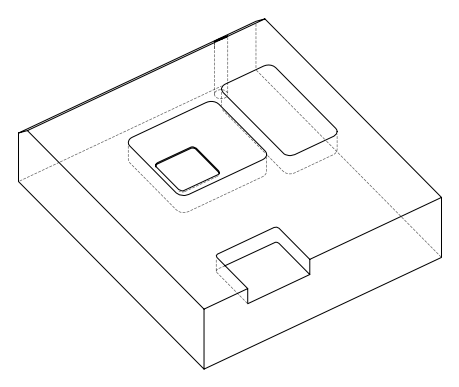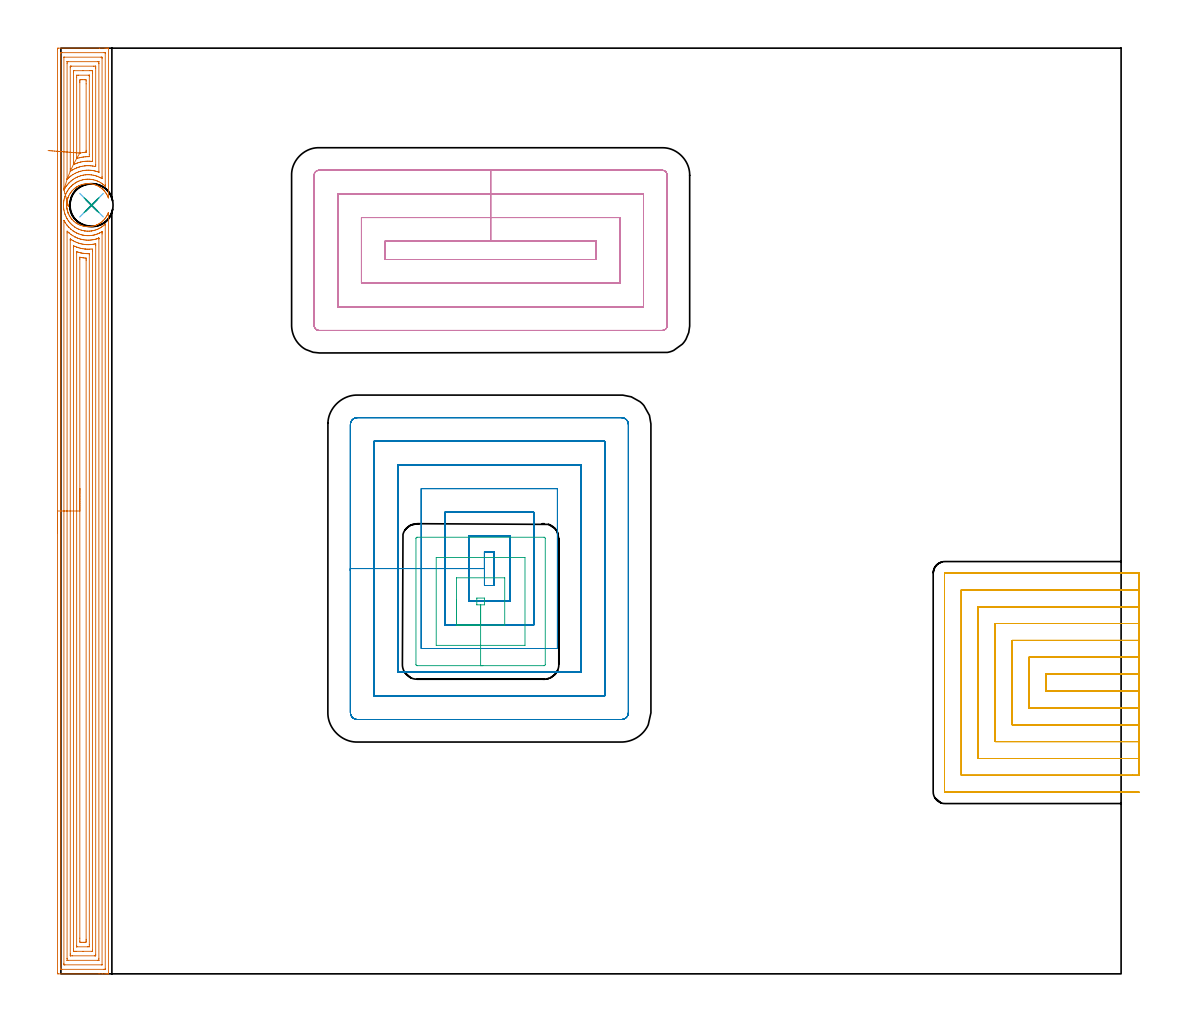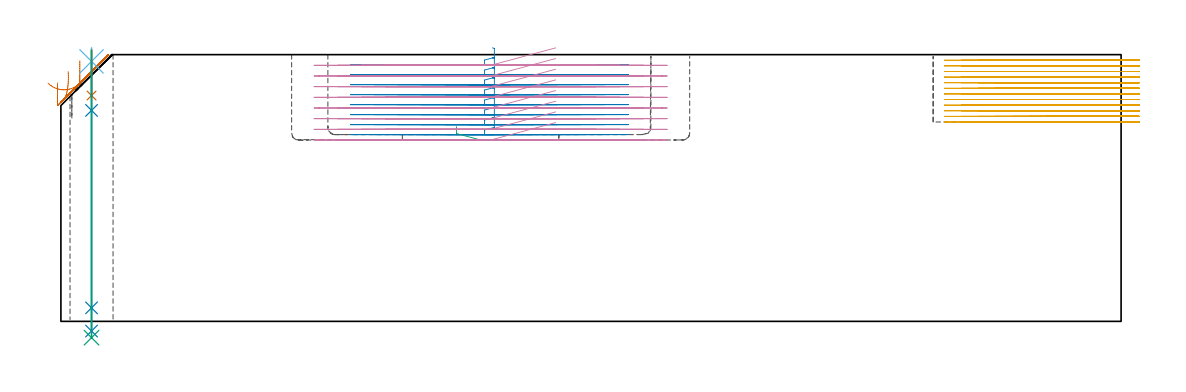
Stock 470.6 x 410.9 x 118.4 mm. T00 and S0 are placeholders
(PLAN: 9 operations, 8 tool changes, 129.6 min)
(1 AREA_MILL | FG_CHAMFER_SURFACE | UGT0205_001 | 26.46 min | 104733 mm3)
(2 MILL_RECTANGULAR_POCKET | POCKET_RECTANGULAR_STRAIGHT | UGT0201_095 | Follow Part, ap 5, ae 75% | 31.73 min | 777408 mm3)
(3 MILL_RECTANGULAR_POCKET_1 | POCKET_RECTANGULAR_STRAIGHT_1 | NXT0201_011 | Follow Part, ap 3, ae 75% | 1.16 min | 11395 mm3)
(4 MILL_RECTANGULAR_POCKET_2 | POCKET_RECTANGULAR_STRAIGHT_2 | UGT0201_095 | Follow Part, ap 5, ae 75% | 22.55 min | 604090 mm3)
(5 MILL_SLOT | SLOT_PARTIAL_RECTANGULAR | NXT0201_013 | Follow Part, ap 2.5, ae 75% | 46.43 min | 267568 mm3)
(6 SPOT_DRILL | STEP1HOLE | NXT0321_9005460120000 | 0.05 min | 19 mm3)
(7 DRILL_BLIND_HOLE_INTO_CENTER | STEP1HOLE | NXT0301_092 | 0.08 min | 1016 mm3)
(8 GUN_DRILL_THROUGH_HOLE | STEP1HOLE | UGT0307_009 | 0.6 min | 11468 mm3)
(9 DRILL_TO_ENLARGE_THROUGH_HOLE | STEP1HOLE | UGT0301_258 | 0.51 min | 18972 mm3)
(TOOL UGT0205_001 | Chamfer Mill 20 x 3 x 45 deg. | D20 FL50 Z2)
(TOOL UGT0201_095 | End mill 20 mm | D20 R3 FL38 Z4)
(TOOL NXT0201_011 | ENDMILL 12mm [2P460-1200-NA 1630] | D12 FL38 Z6)
(TOOL NXT0201_013 | ENDMILL 10mm | D10 FL30 Z4)
(TOOL NXT0321_9005460120000 | NC Spot Drill, 142deg, 12mm, Carbide, Uncoated | D12 PA142 FL30 Z2)
(TOOL NXT0301_092 | Carbide Drill 12.1mm [860.1-1210-061A1-MM 2214] | D12.1 PA140 FL77 Z2)
(TOOL UGT0307_009 | Gun Drill 12 mm | D12 PA130 FL24 Z1)
(TOOL UGT0301_258 | Twist Drill 19.1 mm | D19.1 PA118 FL140 Z2)
(OP 1 AREA_MILL)
G17 G21 G94 G90
T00 M6
G54
G17 G0 G90 X-1.5 Y195.45 S1061 M3
G43 Z128.4 H0
Z105.8
G94 G1 Y195.488 Z104.928 F250.
Y195.602 Z104.063
Y195.791 Z103.212
Y196.053 Z102.38
Y196.387 Z101.574
Y196.79 Z100.8
Y197.258 Z100.064
Y197.789 Z99.372
Y198.379 Z98.729
Y199.022 Z98.14
Y199.714 Z97.608
Y200.45 Z97.14
Y201.224 Z96.737
Y202.03 Z96.403
Y202.862 Z96.141
Y203.713 Z95.952
Y204.578 Z95.838
Y205.45 Z95.8
Y410.267
X-1.497 Y410.565 Z95.802
X-1.492 Y410.89 Z95.806
X-1.164 Y410.9 Z96.134
X17.196 Z114.492
X19.611 Z116.906
X20.351 Z117.65
X20.604 Z117.904
X21.038 Y410.898 Z118.329
X21.074 Y410.895 Z118.365
X21.097 Y410.891 Z118.388
X21.1 Y410.714 Z118.4
Y344.529
X21.096 Y344.437 Z118.389
X21.062 Y344.501 Z118.361
X21.056 Y344.512 Z118.356
X21.049 Y344.529 Z118.349
X20.984 Y344.696 Z118.284
X20.895 Y344.912 Z118.195
X20.688 Y345.362 Z117.988
X20.46 Y345.806 Z117.76
X20.18 Y346.284 Z117.48
X20.044 Y346.494 Z117.344
X19.903 Y346.7 Z117.203
X19.604 Y347.094 Z116.904
X19.292 Y347.479 Z116.592
X19.191 Y347.594 Z116.491
X18.804 Y347.988 Z116.104
X18.404 Y348.369 Z115.704
X18.269 Y348.488 Z115.569
X17.897 Y348.781 Z115.197
X17.516 Y349.06 Z114.816
X17.27 Y349.225 Z114.57
X17.02 Y349.382 Z114.32
X16.628 Y349.6 Z113.928
X16.187 Y349.823 Z113.487
X15.74 Y350.023 Z113.04
X15.403 Y350.155 Z112.703
X15.064 Y350.276 Z112.364
X14.852 Y350.341 Z112.152
X14.409 Y350.46 Z111.709
X13.964 Y350.559 Z111.264
X13.521 Y350.637 Z110.821
X13.076 Y350.693 Z110.376
X12.632 Y350.728 Z109.932
X12.188 Y350.742 Z109.488
X11.744 Y350.736 Z109.044
X11.3 Y350.709 Z108.6
X10.855 Y350.661 Z108.155
X10.412 Y350.592 Z107.712
X9.967 Y350.501 Z107.267
X9.524 Y350.389 Z106.824
X9.137 Y350.276 Z106.437
X8.636 Y350.091 Z105.936
X8.376 Y349.982 Z105.676
X8.19 Y349.904 Z105.489
X8.016 Y349.82 Z105.315
X7.748 Y349.691 Z105.047
X7.303 Y349.448 Z104.602
X7.182 Y349.382 Z104.48
X7.124 Y349.345 Z104.422
X6.86 Y349.176 Z104.159
X6.411 Y348.858 Z103.71
X6.232 Y348.72 Z103.53
X6.001 Y348.543 Z103.301
X5.93 Y348.488 Z103.23
X5.5 Y348.088 Z102.799
X5.07 Y347.659 Z102.369
X5.043 Y347.63 Z102.342
X5.009 Y347.594 Z102.308
X4.645 Y347.153 Z101.943
X4.449 Y346.895 Z101.744
X4.349 Y346.765 Z101.645
X4.298 Y346.7 Z101.595
X4.225 Y346.597 Z101.523
X4.197 Y346.556 Z101.495
X4.151 Y346.485 Z101.449
X3.962 Y346.185 Z101.259
X3.741 Y345.806 Z101.037
X3.504 Y345.344 Z100.804
X3.334 Y344.976 Z100.63
X3.309 Y344.924 Z100.606
X3.26 Y344.796 Z100.559
X3.221 Y344.695 Z100.521
X3.161 Y344.529 Z100.455
X3.137 Y344.467 Z100.432
X3.067 Y344.263 Z100.364
X2.984 Y344.018 Z100.281
X2.858 Y343.572 Z100.157
X2.772 Y343.203 Z100.071
X2.754 Y343.124 Z100.053
X2.673 Y342.678 Z99.972
X2.623 Y342.293 Z99.918
X2.615 Y342.23 Z99.911
X2.576 Y341.783 Z99.873
X2.571 Y341.6 Z99.861
X2.559 Y341.336 Z99.854
X2.56 Y341.245
Y341.224 Z99.853
X2.561 Y341.2 Z99.854
X2.56 Y341.135 Z99.857
X2.563 Y340.889 Z99.859
X2.587 Y340.504 Z99.878
X2.59 Y340.442 Z99.882
X2.635 Y339.994 Z99.931
X2.648 Y339.902 Z99.946
X2.665 Y339.789 Z99.963
X2.694 Y339.61 Z99.988
X2.703 Y339.548 Z99.998
X2.783 Y339.135 Z100.083
X2.79 Y339.1 Z100.09
X2.901 Y338.654 Z100.201
X2.962 Y338.455 Z100.261
X3.022 Y338.268 Z100.315
X3.041 Y338.205 Z100.335
X3.082 Y338.089 Z100.376
X3.176 Y337.821 Z100.471
X3.197 Y337.76 Z100.494
X3.212 Y337.719 Z100.511
X3.26 Y337.601 Z100.559
X3.292 Y337.523 Z100.588
X3.309 Y337.479 Z100.606
X3.6 Y336.866 Z100.899
X3.846 Y336.416 Z101.144
X4.112 Y335.972 Z101.411
X4.196 Y335.844 Z101.495
X4.386 Y335.585 Z101.684
X4.48 Y335.456 Z101.778
X4.728 Y335.138 Z102.028
X4.775 Y335.078 Z102.074
X4.927 Y334.9 Z102.226
X4.983 Y334.84 Z102.281
X5.084 Y334.728 Z102.383
X5.627 Y334.184 Z102.927
X5.972 Y333.883 Z103.271
X6.36 Y333.579 Z103.657
X6.673 Y333.349 Z103.973
X6.754 Y333.29 Z104.053
X6.86 Y333.22 Z104.16
X7.124 Y333.06 Z104.423
X7.3 Y332.953 Z104.599
X7.394 Y332.902 Z104.694
X7.748 Y332.71 Z105.047
X8.405 Y332.396 Z105.705
X8.636 Y332.309 Z105.936
X9.524 Y332.017 Z106.824
X9.967 Y331.899 Z107.267
X10.412 Y331.808 Z107.712
X10.855 Y331.739 Z108.155
X11.3 Y331.691 Z108.6
X11.744 Y331.664 Z109.044
X12.188 Y331.658 Z109.488
X12.632 Y331.672 Z109.932
X13.076 Y331.707 Z110.376
X13.521 Y331.763 Z110.821
X13.964 Y331.841 Z111.264
X14.409 Y331.94 Z111.709
X14.852 Y332.062 Z112.152
X15.298 Y332.208 Z112.598
X15.74 Y332.373 Z113.04
X15.796 Y332.396 Z113.096
X16.628 Y332.804 Z113.928
X17.041 Y333.037 Z114.341
X17.447 Y333.29 Z114.747
X17.516 Y333.338 Z114.816
X17.966 Y333.675 Z115.266
X18.404 Y334.032 Z115.704
X18.576 Y334.184 Z115.876
X18.941 Y334.546 Z116.241
X19.292 Y334.922 Z116.592
X19.426 Y335.078 Z116.726
X19.766 Y335.519 Z117.066
X20.088 Y335.972 Z117.388
X20.18 Y336.115 Z117.48
X20.399 Y336.487 Z117.699
X20.603 Y336.866 Z117.903
X20.814 Y337.31 Z118.114
X21.006 Y337.76 Z118.306
X21.047 Y337.861 Z118.345
X21.097 Y337.964 Z118.389
X21.1 Y337.821 Z118.4
Y0.185
X21.097 Y0.01 Z118.388
X21.039 Y0.007 Z118.331
X20.605 Y0. Z117.904
X20.35 Z117.65
X19.611 Z116.906
X18.349 Z115.646
X16.935 Z114.231
X-1.164 Z96.134
X-1.492 Y0.01 Z95.806
X-1.499 Y0.337 Z95.799
Y0.351
X-1.5 Y205.45 Z95.8
X-0.086 Z97.214
Y408.554
X-0.079 Y408.875 Z97.221
X-0.061 Y408.89 Z97.239
X-0.011 Y408.892 Z97.289
X0.462 Y408.899 Z97.762
X19.192 Z116.492
X19.611 Y408.892 Z116.911
X19.661 Y408.89 Z116.961
X19.679 Y408.874 Z116.979
X19.686 Y408.553 Z116.986
X19.685 Y350.192 Z116.985
X19.684 Y350.042 Z116.984
X19.68 Y349.741 Z116.98
X19.677 Y349.574 Z116.977
X19.66 Y349.588 Z116.96
X19.611 Y349.632 Z116.911
X19.243 Y349.969 Z116.543
X18.816 Y350.343 Z116.116
X18.719 Y350.419 Z116.019
X18.392 Y350.67 Z115.692
X17.827 Y351.053 Z115.127
X17.536 Y351.237 Z114.836
X16.935 Y351.558 Z114.235
X16.312 Y351.862 Z113.612
X16.043 Y351.971 Z113.343
X15.639 Y352.131 Z112.939
X15.151 Y352.285 Z112.451
X14.567 Y352.44 Z111.867
X14.259 Y352.508 Z111.559
X13.795 Y352.597 Z111.095
X13.367 Y352.654 Z110.667
X12.79 Y352.71 Z110.09
X12.476 Y352.724 Z109.776
X11.879 Y352.729 Z109.179
X11.584 Y352.718 Z108.884
X11.039 Y352.677 Z108.339
X10.692 Y352.638 Z107.992
X10.237 Y352.569 Z107.537
X9.8 Y352.477 Z107.1
X9.521 Y352.411 Z106.821
X8.908 Y352.246 Z106.208
X8.82 Y352.22 Z106.12
X8.568 Y352.131 Z105.868
X8.016 Y351.907 Z105.316
X7.554 Y351.7 Z104.854
X7.124 Y351.486 Z104.424
X6.96 Y351.401 Z104.26
X6.659 Y351.237 Z103.959
X6.398 Y351.071 Z103.698
X6.232 Y350.958 Z103.532
X5.873 Y350.703 Z103.173
X5.381 Y350.343 Z102.681
X5.352 Y350.319 Z102.652
X5.341 Y350.31 Z102.641
X4.888 Y349.902 Z102.188
X4.449 Y349.487 Z101.749
X4.429 Y349.468 Z101.729
X4.41 Y349.448 Z101.71
X3.968 Y348.966 Z101.268
X3.634 Y348.554 Z100.934
X3.6 Y348.511 Z100.9
X3.223 Y347.994 Z100.523
X3.003 Y347.659 Z100.303
X2.874 Y347.45 Z100.174
X2.665 Y347.097 Z99.965
X2.548 Y346.882 Z99.848
X2.489 Y346.765 Z99.789
X2.255 Y346.281 Z99.555
X2.07 Y345.871 Z99.37
X2.022 Y345.746 Z99.322
X1.773 Y345.074 Z99.073
X1.748 Y345.001 Z99.048
X1.741 Y344.976 Z99.041
X1.549 Y344.306 Z98.849
X1.495 Y344.082 Z98.795
X1.383 Y343.579 Z98.683
X1.312 Y343.187 Z98.612
X1.258 Y342.809 Z98.558
X1.201 Y342.293 Z98.501
X1.176 Y341.998 Z98.476
X1.15 Y341.399 Z98.45
X1.151 Y341.128 Z98.451
X1.169 Y340.504 Z98.469
X1.176 Y340.356 Z98.476
X1.189 Y340.196 Z98.489
X1.252 Y339.61 Z98.552
X1.318 Y339.171 Z98.618
X1.405 Y338.715 Z98.705
X1.564 Y338.031 Z98.864
X1.623 Y337.821 Z98.923
X1.773 Y337.321 Z99.073
X1.895 Y336.967 Z99.195
X1.91 Y336.927 Z99.21
X1.999 Y336.7 Z99.299
X2.3 Y336.032 Z99.6
X2.418 Y335.784 Z99.718
X2.665 Y335.312 Z99.965
X2.762 Y335.138 Z100.062
X2.899 Y334.903 Z100.199
X3.207 Y334.428 Z100.507
X3.338 Y334.243 Z100.638
X3.557 Y333.952 Z100.857
X4.045 Y333.349 Z101.345
X4.449 Y332.926 Z101.749
X4.928 Y332.455 Z102.228
X5.341 Y332.102 Z102.641
X6.05 Y331.56 Z103.35
X6.232 Y331.438 Z103.532
X6.571 Y331.221 Z103.871
X7.124 Y330.917 Z104.424
X7.614 Y330.666 Z104.914
X8.016 Y330.484 Z105.316
X8.316 Y330.365 Z105.616
X8.908 Y330.172 Z106.208
X9.208 Y330.078 Z106.508
X9.609 Y329.963 Z106.909
X9.8 Y329.923 Z107.1
X10.571 Y329.771 Z107.871
X10.692 Y329.753 Z107.992
X10.713 Y329.75 Z108.013
X11.584 Y329.677 Z108.884
X11.685 Y329.67 Z108.985
X12.476 Y329.672 Z109.776
X12.573 Y329.674 Z109.873
X13.367 Y329.738 Z110.667
X13.398 Y329.74 Z110.698
X13.647 Y329.771 Z110.947
X14.166 Y329.865 Z111.466
X14.259 Y329.886 Z111.559
X14.882 Y330.042 Z112.182
X15.151 Y330.117 Z112.451
X15.564 Y330.252 Z112.864
X16.043 Y330.428 Z113.343
X16.213 Y330.495 Z113.513
X16.582 Y330.666 Z113.882
X16.818 Y330.783 Z114.118
X16.935 Y330.844 Z114.235
X17.398 Y331.096 Z114.698
X17.827 Y331.348 Z115.127
X17.958 Y331.429 Z115.258
X18.157 Y331.56 Z115.457
X18.478 Y331.802 Z115.778
X18.719 Y331.989 Z116.019
X18.975 Y332.198 Z116.275
X19.28 Y332.455 Z116.58
X19.451 Y332.614 Z116.751
X19.611 Y332.765 Z116.911
X19.657 Y332.807 Z116.957
X19.676 Y332.822 Z116.976
X19.679 Y332.755 Z116.979
X19.684 Y332.605 Z116.984
X19.685 Y332.529 Z116.985
X19.686 Y332.455 Z116.986
X19.685 Y2.346 Z116.985
X19.679 Y2.026 Z116.979
X19.661 Y2.01 Z116.961
X19.611 Y2.008 Z116.911
X19.138 Y2.001 Z116.438
X0.408 Z97.708
X-0.011 Y2.008 Z97.289
X-0.068 Y2.01 Z97.232
X-0.079 Y2.02 Z97.221
X-0.082 Y2.096 Z97.218
X-0.084 Y2.196 Z97.216
X-0.086 Y2.497 Z97.214
Y205.45
X1.328 Z98.628
X1.329 Y334.395 Z98.629
X1.33 Y334.449 Z98.63
X1.331 Y334.474 Z98.631
X1.337 Y334.467 Z98.637
X1.773 Y333.702 Z99.073
X1.993 Y333.349 Z99.293
X2.448 Y332.672 Z99.748
X2.612 Y332.455 Z99.912
X2.665 Y332.388 Z99.965
X3.038 Y331.937 Z100.338
X3.375 Y331.56 Z100.675
X3.557 Y331.371 Z100.857
X4.287 Y330.666 Z101.587
X4.449 Y330.528 Z101.749
X5.135 Y329.977 Z102.435
X5.341 Y329.823 Z102.641
X5.412 Y329.771 Z102.712
X5.911 Y329.455 Z103.211
X6.232 Y329.267 Z103.532
X6.946 Y328.877 Z104.246
X7.124 Y328.789 Z104.424
X7.294 Y328.707 Z104.594
X7.76 Y328.511 Z105.06
X8.016 Y328.416 Z105.316
X8.713 Y328.178 Z106.013
X8.908 Y328.121 Z106.208
X9.396 Y327.983 Z106.696
X9.8 Y327.899 Z107.1
X9.904 Y327.879 Z107.204
X10.692 Y327.757 Z107.992
X10.945 Y327.729 Z108.245
X11.584 Y327.68 Z108.884
X11.893 Y327.672 Z109.193
X12.476 Y327.676 Z109.776
X12.767 Y327.69 Z110.067
X13.367 Y327.741 Z110.667
X13.586 Y327.764 Z110.886
X14.259 Y327.867 Z111.559
X14.357 Y327.884 Z111.657
X14.795 Y327.983 Z112.095
X15.08 Y328.054 Z112.38
X15.151 Y328.074 Z112.451
X15.762 Y328.264 Z113.062
X16.043 Y328.361 Z113.343
X16.419 Y328.5 Z113.719
X16.935 Y328.727 Z114.235
X17.038 Y328.774 Z114.338
X17.251 Y328.877 Z114.551
X17.629 Y329.076 Z114.929
X17.827 Y329.184 Z115.127
X18.204 Y329.393 Z115.504
X18.243 Y329.412 Z115.543
X18.26 Y329.419 Z115.56
X18.265 Y329.41 Z115.565
X18.267 Y329.389 Z115.567
X18.27 Y329.327 Z115.57
X18.271 Y328.877 Z115.571
Y328.431
Y4.099
X18.27 Y4.043 Z115.57
X18.267 Y4.017 Z115.567
X18.266 Y4.011 Z115.566
X18.246 Y4.009 Z115.546
X18.035 Y4.001 Z115.335
X1.773 Z99.073
X1.563 Y4.005 Z98.863
X1.424 Y4.01 Z98.724
X1.335 Y4.017 Z98.635
X1.333 Y4.062 Z98.633
X1.331 Y4.21 Z98.631
X1.329 Y4.656 Z98.629
X1.328 Y205.45 Z98.628
X2.743 Z100.043
Y328.877
X2.75 Y329.686 Z100.05
X3.557 Y328.948 Z100.857
X3.637 Y328.877 Z100.937
X4.449 Y328.24 Z101.749
X4.79 Y327.983 Z102.09
X5.341 Y327.624 Z102.641
X6.168 Y327.153 Z103.468
X6.232 Y327.118 Z103.532
X6.29 Y327.088 Z103.59
X6.848 Y326.818 Z104.148
X7.124 Y326.695 Z104.424
X7.383 Y326.583 Z104.683
X7.778 Y326.433 Z105.078
X8.016 Y326.354 Z105.316
X8.503 Y326.194 Z105.803
X8.908 Y326.08 Z106.208
X9.062 Y326.039 Z106.362
X9.8 Y325.89 Z107.1
X10.168 Y325.825 Z107.468
X10.692 Y325.753 Z107.992
X11.178 Y325.706 Z108.478
X11.584 Y325.68 Z108.884
X12.104 Y325.672 Z109.404
X12.476 Y325.676 Z109.776
X12.965 Y325.703 Z110.265
X13.367 Y325.739 Z110.667
X13.777 Y325.783 Z111.077
X14.259 Y325.858 Z111.559
X14.545 Y325.907 Z111.845
X15.151 Y326.044 Z112.451
X15.272 Y326.073 Z112.572
X15.711 Y326.194 Z113.011
X15.965 Y326.272 Z113.265
X16.043 Y326.298 Z113.343
X16.627 Y326.502 Z113.927
X16.791 Y326.561 Z114.091
X16.817 Y326.569 Z114.117
X16.846 Y326.577 Z114.146
X16.851 Y326.575 Z114.151
X16.853 Y326.569 Z114.153
X16.855 Y326.537 Z114.155
X16.857 Y326.272 Z114.157
Y326.194
Y6.893
X16.853 Y6.081 Z114.153
X16.85 Y6.025 Z114.15
X16.846 Y6.01 Z114.146
X16.822 Y6.008 Z114.122
X16.711 Y6.003 Z114.011
X16.489 Y6.001 Z113.789
X3.111 Z100.411
X2.889 Y6.003 Z100.189
X2.778 Y6.007 Z100.078
X2.754 Y6.01 Z100.054
X2.749 Y6.023 Z100.049
X2.748 Y6.065 Z100.048
X2.743 Y6.815 Z100.043
Y6.893
Y205.45
X4.157 Z101.457
Y325.592
X4.158 Y325.885 Z101.458
X4.16 Y326.08 Z101.46
X4.164 Y326.149 Z101.464
X4.166 Y326.168 Z101.466
X4.176 Y326.163 Z101.476
X4.241 Y326.125 Z101.541
X4.449 Y325.997 Z101.749
X4.967 Y325.674 Z102.267
X5.341 Y325.465 Z102.641
X5.642 Y325.299 Z102.942
X6.232 Y325.005 Z103.532
X6.787 Y324.744 Z104.087
X7.124 Y324.612 Z104.424
X7.697 Y324.405 Z104.997
X8.016 Y324.3 Z105.316
X8.169 Y324.252 Z105.469
X8.908 Y324.056 Z106.208
X9.355 Y323.957 Z106.655
X9.8 Y323.877 Z107.1
X10.426 Y323.777 Z107.726
X10.692 Y323.749 Z107.992
X11.41 Y323.685 Z108.71
X11.584 Y323.679 Z108.884
X12.317 Y323.67 Z109.617
X12.476 Y323.676 Z109.776
X13.165 Y323.713 Z110.465
X13.367 Y323.732 Z110.667
X13.971 Y323.8 Z111.271
X14.259 Y323.844 Z111.559
X14.737 Y323.926 Z112.037
X15.151 Y324.012 Z112.451
X15.333 Y324.049 Z112.633
X15.406 Y324.062 Z112.706
X15.436 Y324.06 Z112.736
X15.438 Y323.998 Z112.738
X15.441 Y323.803 Z112.741
X15.443 Y323.511 Z112.743
Y323.218
Y8.682
X15.442 Y8.391 Z112.742
X15.438 Y8.097 Z112.738
X15.436 Y8.021 Z112.736
X15.405 Y8.01 Z112.705
X15.321 Y8.006 Z112.621
X15.151 Y8.002 Z112.451
X14.939 Y8. Z112.239
X5.129 Z102.429
X4.449 Y8.002 Z101.749
X4.234 Y8.004 Z101.534
X4.17 Y8.01 Z101.47
X4.164 Y8.028 Z101.464
X4.161 Y8.076 Z101.461
X4.158 Y8.682 Z101.458
X4.157 Y8.975 Z101.457
Y205.45
X5.571 Z102.871
Y322.616
X5.573 Y322.948 Z102.873
X5.576 Y323.113 Z102.876
X5.578 Y323.183 Z102.878
X5.724 Y323.126 Z103.024
X6.232 Y322.902 Z103.532
X6.918 Y322.616 Z104.218
X7.124 Y322.544 Z104.424
X7.234 Y322.506 Z104.534
X8.016 Y322.263 Z105.316
X8.507 Y322.124 Z105.807
X8.908 Y322.034 Z106.208
X9.638 Y321.884 Z106.938
X9.8 Y321.859 Z107.1
X10.676 Y321.738 Z107.976
X10.692 Y321.736 Z107.992
X10.865 Y321.722 Z108.165
X11.584 Y321.674 Z108.884
X11.634 Y321.671 Z108.934
X12.476 Y321.669 Z109.776
X12.528 Y321.67 Z109.828
X13.367 Y321.722 Z110.667
X14.022 Z111.322
X14.027 Y321.06 Z111.327
X14.028 Y320.827 Z111.328
X14.029 Y10.471 Z111.329
X14.027 Y10.139 Z111.327
X14.025 Y10.057 Z111.325
X14.022 Y10.019 Z111.322
X14.017 Y10.01 Z111.317
X13.993 Y10.007 Z111.293
X13.836 Y10.001 Z111.136
X9.824 Y10. Z107.124
X6.702 Z104.002
X6.232 Y10.001 Z103.532
X5.807 Y10.003 Z103.107
X5.614 Y10.01 Z102.914
X5.578 Y10.019 Z102.878
X5.576 Y10.087 Z102.876
X5.573 Y10.238 Z102.873
X5.572 Y10.471 Z102.872
X5.571 Y11.134 Z102.871
Y205.45
X6.985 Z104.285
Y320.072
X6.986 Y320.212 Z104.286
X6.99 Y320.49 Z104.29
X6.992 Y320.521 Z104.292
X6.995 Y320.523 Z104.295
X7.013 Y320.521 Z104.313
X7.052 Y320.511 Z104.352
X7.124 Y320.489 Z104.424
X7.615 Y320.335 Z104.915
X8.016 Y320.226 Z105.316
X8.817 Y320.024 Z106.117
X8.908 Y320.005 Z106.208
X9.273 Y319.933 Z106.573
X9.8 Y319.849 Z107.1
X9.898 Y319.834 Z107.198
X10.692 Y319.742 Z107.992
X10.904 Y319.72 Z108.204
X11.584 Y319.68 Z108.884
X11.844 Y319.672 Z109.144
X12.476 Y319.668 Z109.776
X12.565 Y319.667 Z109.865
X12.592 Y319.664 Z109.892
X12.601 Y319.662 Z109.901
X12.608 Y319.64 Z109.908
X12.611 Y319.457 Z109.911
X12.614 Y319.178 Z109.914
Y13.015
X12.61 Y12.26 Z109.91
X12.608 Y12.127 Z109.908
X12.599 Y12.01 Z109.899
X12.476 Y12.008 Z109.776
X11.842 Y12.001 Z109.142
X7.124 Z104.424
X7.038 Y12.003 Z104.338
X7.007 Y12.006 Z104.307
X6.995 Y12.009 Z104.295
X6.992 Y12.029 Z104.292
X6.988 Y12.121 Z104.288
X6.986 Y12.26 Z104.286
X6.985 Y12.399 Z104.285
Y205.45
X8.399 Z105.699
X8.4 Y317.25 Z105.7
X8.401 Y317.759 Z105.701
X8.403 Y317.93 Z105.703
X8.406 Y318.063 Z105.706
X8.414 Y318.082 Z105.714
X8.44 Y318.079 Z105.74
X8.499 Y318.069 Z105.799
X8.908 Y317.988 Z106.208
X9.101 Y317.951 Z106.401
X9.8 Y317.846 Z107.1
X10.146 Y317.798 Z107.446
X10.692 Y317.74 Z107.992
X11.14 Y317.695 Z108.44
X11.187 Y317.685 Z108.487
X11.193 Y317.641 Z108.493
X11.197 Y317.25 Z108.497
X11.2 Y316.74 Z108.5
Y15.328
X11.199 Y14.943 Z108.499
X11.197 Y14.436 Z108.497
X11.193 Y14.049 Z108.493
X10.737 Y14.003 Z108.037
X10.692 Y14.002 Z107.992
X9.848 Y14. Z107.148
X8.955 Y14.002 Z106.255
X8.908 Y14.005 Z106.208
X8.407 Y14.049 Z105.707
X8.402 Y14.556 Z105.702
X8.4 Y15.837 Z105.7
X8.399 Y205.45 Z105.699
Y206.321 Z105.738
Y207.186 Z105.851
Y208.038 Z106.04
Y208.87 Z106.303
Y209.676 Z106.636
Y210.45 Z107.039
Y211.186 Z107.508
Y211.878 Z108.039
Y212.521 Z108.628
Y213.11 Z109.272
Y213.641 Z109.964
Y214.11 Z110.699
Y214.513 Z111.473
Y214.847 Z112.279
Y215.109 Z113.111
Y215.298 Z113.963
Y215.412 Z114.828
Y215.45 Z115.699
G0 Z128.4
X3.231 Y341.114
Z110.873
G1 X3.28 Y340.935 Z110.02
X3.309 Y340.829 Z109.155
X3.318 Y340.796 Z108.283
X3.307 Y340.836 Z107.412
X3.276 Y340.949 Z106.547
X3.225 Y341.134 Z105.696
X3.155 Y341.391 Z104.865
X3.066 Y341.716 Z104.061
X2.959 Y342.107 Z103.288
X2.835 Y342.562 Z102.554
X2.694 Y343.077 Z101.865
X2.538 Y343.648 Z101.224
X2.368 Y344.271 Z100.637
X2.185 Y344.94 Z100.109
X1.99 Y345.652 Z99.643
X1.786 Y346.4 Z99.243
X1.573 Y347.179 Z98.912
X1.353 Y347.982 Z98.653
X1.335 Y348.049 Z98.635
X1.333 Y348.101 Z98.633
X1.329 Y348.554 Z98.629
Y348.804
Y406.801
X1.33 Y406.857 Z98.63
X1.332 Y406.883 Z98.632
X1.334 Y406.889 Z98.634
X1.354 Y406.891 Z98.654
X1.565 Y406.899 Z98.865
X17.827 Z115.127
X18.036 Y406.895 Z115.336
X18.176 Y406.89 Z115.476
X18.265 Y406.883 Z115.565
X18.267 Y406.838 Z115.567
X18.269 Y406.69 Z115.569
X18.271 Y406.244 Z115.571
Y353.92
X18.27 Y353.476 Z115.57
X18.266 Y353.026 Z115.566
X18.265 Y352.996 Z115.565
X18.252 Y352.995 Z115.552
X18.187 Y353.026 Z115.487
X17.827 Y353.223 Z115.127
X17.399 Y353.455 Z114.699
X16.935 Y353.669 Z114.235
X16.38 Y353.92 Z113.68
X16.043 Y354.046 Z113.343
X15.847 Y354.117 Z113.147
X15.428 Y354.247 Z112.728
X15.151 Y354.32 Z112.451
X14.616 Y354.457 Z111.916
X14.259 Y354.525 Z111.559
X13.536 Y354.645 Z110.836
X13.367 Y354.662 Z110.667
X12.562 Y354.728 Z109.862
X12.476 Y354.731 Z109.776
X12.394 Y354.733 Z109.694
X11.584 Y354.719 Z108.884
X10.841 Y354.665 Z108.141
X10.692 Y354.646 Z107.992
X10.063 Y354.551 Z107.363
X9.8 Y354.498 Z107.1
X9.329 Y354.392 Z106.629
X8.908 Y354.28 Z106.208
X8.627 Y354.202 Z105.927
X8.016 Y353.99 Z105.316
X7.965 Y353.971 Z105.265
X7.834 Y353.92 Z105.134
X7.339 Y353.705 Z104.639
X7.124 Y353.606 Z104.424
X6.738 Y353.413 Z104.038
X6.232 Y353.142 Z103.532
X6.024 Y353.026 Z103.324
X5.611 Y352.754 Z102.911
X5.341 Y352.566 Z102.641
X5.089 Y352.384 Z102.389
X4.752 Y352.131 Z102.052
X4.585 Y351.994 Z101.885
X4.449 Y351.876 Z101.749
X4.113 Y351.574 Z101.413
X3.754 Y351.237 Z101.054
X3.655 Y351.139 Z100.955
X3.557 Y351.036 Z100.857
X3.228 Y350.672 Z100.528
X2.937 Y350.343 Z100.237
X2.814 Y350.193 Z100.114
X2.665 Y350.004 Z99.965
X2.426 Y349.687 Z99.726
X2.251 Y349.448 Z99.551
X2.06 Y349.16 Z99.36
X1.773 Y348.715 Z99.073
X1.712 Y348.615 Z99.012
X1.677 Y348.554 Z98.977
X1.353 Y347.982 Z98.653
X2.75 Y352.702 Z100.05
X2.748 Y352.741 Z100.048
X2.743 Y352.947 Z100.043
Y404.006
X2.747 Y404.819 Z100.047
X2.749 Y404.875 Z100.049
X2.754 Y404.89 Z100.054
X2.778 Y404.892 Z100.078
X2.889 Y404.897 Z100.189
X3.111 Y404.899 Z100.411
X16.489 Z113.789
X16.711 Y404.897 Z114.011
X16.822 Y404.892 Z114.122
X16.846 Y404.89 Z114.146
X16.85 Y404.877 Z114.15
X16.852 Y404.835 Z114.152
X16.857 Y404.085 Z114.157
Y404.006
Y355.991
X16.855 Y355.889 Z114.155
X16.853 Y355.839 Z114.153
X16.851 Y355.825 Z114.151
X16.816 Y355.829 Z114.116
X16.043 Y356.098 Z113.343
X15.482 Y356.272 Z112.782
X15.151 Y356.354 Z112.451
X14.78 Y356.44 Z112.08
X14.327 Y356.536 Z111.627
X14.259 Y356.547 Z111.559
X13.909 Y356.603 Z111.209
X13.367 Y356.668 Z110.667
X13.296 Y356.675 Z110.596
X12.476 Y356.725 Z109.776
X12.349 Y356.73 Z109.649
X11.584 Y356.722 Z108.884
X11.469 Y356.719 Z108.769
X10.692 Y356.658 Z107.992
X10.642 Y356.653 Z107.942
X10.276 Y356.603 Z107.576
X9.864 Y356.539 Z107.164
X9.8 Y356.527 Z107.1
X9.705 Y356.508 Z107.005
X8.908 Y356.315 Z106.208
X8.433 Y356.185 Z105.733
X8.016 Y356.046 Z105.316
X7.768 Y355.958 Z105.068
X7.125 Y355.709 Z104.425
X6.517 Y355.423 Z103.817
X6.232 Y355.28 Z103.532
X5.383 Y354.815 Z102.683
X5.357 Y354.798 Z102.657
X5.341 Y354.787 Z102.641
X4.827 Y354.436 Z102.127
X4.449 Y354.167 Z101.749
X4.306 Y354.063 Z101.606
X4.119 Y353.92 Z101.419
X3.811 Y353.665 Z101.111
X3.557 Y353.445 Z100.857
X3.336 Y353.247 Z100.636
X3.097 Y353.026 Z100.397
X2.877 Y352.813 Z100.177
X2.776 Y352.719 Z100.076
X2.757 Y352.705 Z100.057
X2.75 Y352.702 Z100.05
X4.163 Y356.241 Z101.463
X4.162 Y356.311 Z101.462
X4.159 Y356.603 Z101.459
X4.157 Y356.896 Z101.457
Y357.498
Y402.218
X4.158 Y402.509 Z101.458
X4.162 Y402.803 Z101.462
X4.164 Y402.879 Z101.464
X4.195 Y402.89 Z101.495
X4.279 Y402.894 Z101.579
X4.449 Y402.898 Z101.749
X4.66 Y402.9 Z101.96
X14.471 Z111.771
X15.151 Y402.898 Z112.451
X15.366 Y402.896 Z112.666
X15.43 Y402.89 Z112.73
X15.436 Y402.872 Z112.736
X15.439 Y402.824 Z112.739
X15.442 Y402.218 Z112.742
X15.443 Y401.925 Z112.743
X15.442 Y359.286 Z112.742
X15.441 Y358.996 Z112.741
X15.436 Y358.392 Z112.736
X15.151 Z112.451
X15.142 Z112.442
X14.259 Y358.553 Z111.559
X14.066 Y358.586 Z111.366
X13.367 Y358.664 Z110.667
X13.07 Y358.691 Z110.37
X12.476 Y358.724 Z109.776
X12.141 Y358.727 Z109.441
X11.584 Y358.719 Z108.884
X10.982 Y358.683 Z108.282
X10.692 Y358.657 Z107.992
X10.454 Y358.63 Z107.754
X9.8 Y358.533 Z107.1
X9.085 Y358.392 Z106.385
X8.941 Y358.359 Z106.241
X8.908 Y358.35 Z106.208
X8.238 Y358.17 Z105.538
X8.016 Y358.102 Z105.316
X7.587 Y357.961 Z104.887
X7.124 Y357.782 Z104.424
X6.922 Y357.701 Z104.222
X6.441 Y357.498 Z103.741
X6.232 Y357.397 Z103.532
X5.703 Y357.135 Z103.003
X5.341 Y356.938 Z102.641
X5.126 Y356.818 Z102.426
X4.753 Y356.603 Z102.053
X4.363 Y356.352 Z101.663
X4.249 Y356.284 Z101.549
X4.163 Y356.241 Z101.463
X5.578 Y359.286 Z102.878
X5.575 Y359.54 Z102.875
X5.572 Y359.949 Z102.872
X5.571 Y400.429 Z102.871
X5.573 Y400.76 Z102.873
X5.575 Y400.843 Z102.875
X5.578 Y400.881 Z102.878
X5.583 Y400.89 Z102.883
X5.607 Y400.893 Z102.907
X5.764 Y400.898 Z103.064
X9.776 Y400.9 Z107.076
X12.898 Z110.198
X13.367 Y400.899 Z110.667
X13.793 Y400.897 Z111.093
X13.986 Y400.89 Z111.286
X14.022 Y400.881 Z111.322
X14.024 Y400.812 Z111.324
X14.027 Y400.662 Z111.327
X14.028 Y400.429 Z111.328
X14.029 Y399.766 Z111.329
Y361.075
X14.027 Y360.744 Z111.327
X14.025 Y360.661 Z111.325
X14.022 Y360.623 Z111.322
X14.018 Y360.614 Z111.318
X13.99 Y360.615 Z111.29
X13.813 Y360.628 Z111.113
X13.367 Y360.667 Z110.667
X12.843 Y360.707 Z110.143
X12.476 Y360.724 Z109.776
X11.932 Y360.726 Z109.232
X11.584 Y360.719 Z108.884
X11.076 Y360.69 Z108.376
X10.692 Y360.657 Z107.992
X10.228 Y360.61 Z107.528
X9.8 Y360.544 Z107.1
X9.49 Y360.491 Z106.79
X8.908 Y360.372 Z106.208
X8.752 Y360.338 Z106.052
X8.118 Y360.181 Z105.418
X8.037 Y360.16 Z105.337
X8.016 Y360.153 Z105.316
X7.366 Y359.938 Z104.666
X7.124 Y359.851 Z104.424
X6.718 Y359.694 Z104.018
X6.232 Y359.496 Z103.532
X6.086 Y359.434 Z103.386
X5.751 Y359.286 Z103.051
X5.684 Y359.263 Z102.984
X5.578 Y359.286 Z102.878
X6.991 Y361.897 Z104.291
X6.989 Y361.924 Z104.289
X6.987 Y361.97 Z104.287
X6.986 Y362.109 Z104.286
Y397.885
X6.99 Y398.64 Z104.29
X6.992 Y398.773 Z104.292
X7.001 Y398.89 Z104.301
X7.124 Y398.892 Z104.424
X7.758 Y398.899 Z105.058
X12.476 Z109.776
X12.562 Y398.897 Z109.862
X12.593 Y398.894 Z109.893
X12.605 Y398.891 Z109.905
X12.608 Y398.871 Z109.908
X12.612 Y398.779 Z109.912
X12.614 Y398.64 Z109.914
Y398.501
Y363.62
X12.608 Y362.864 Z109.908
X12.605 Y362.734 Z109.905
X12.344 Y362.732 Z109.644
X11.584 Y362.719 Z108.884
X10.876 Y362.679 Z108.176
X10.692 Y362.663 Z107.992
X10.068 Y362.595 Z107.368
X9.8 Y362.556 Z107.1
X9.299 Y362.472 Z106.599
X8.908 Y362.392 Z106.208
X8.563 Y362.315 Z105.863
X8.016 Y362.177 Z105.316
X7.281 Y361.97 Z104.581
X7.161 Y361.933 Z104.461
X7.124 Y361.923 Z104.424
X7.051 Y361.907 Z104.351
X6.991 Y361.897 Z104.291
X8.404 Y364.325 Z105.704
X8.403 Y364.328 Z105.703
X8.401 Y364.347 Z105.701
X8.4 Y364.483 Z105.7
X8.399 Y364.653 Z105.699
X8.4 Y395.572 Z105.7
Y395.957
X8.403 Y396.464 Z105.703
X8.407 Y396.851 Z105.707
X8.863 Y396.897 Z106.163
X8.908 Y396.898 Z106.208
X9.751 Y396.9 Z107.051
X10.645 Y396.898 Z107.945
X10.692 Y396.895 Z107.992
X11.193 Y396.851 Z108.493
X11.198 Y396.344 Z108.498
X11.2 Y395.062 Z108.5
Y365.547
X11.199 Y365.162 Z108.499
X11.195 Y364.816 Z108.495
X11.193 Y364.76 Z108.493
X11.185 Y364.715 Z108.485
X10.482 Y364.653 Z107.782
X9.87 Y364.583 Z107.17
X9.8 Y364.574 Z107.1
X9.707 Y364.56 Z107.007
X8.499 Y364.336 Z105.799
X8.417 Y364.324 Z105.717
X8.404 Y364.325 Z105.704
X7.762 Y364.376 Z105.116
X7.072 Y364.43 Z104.586
X6.337 Y364.488 Z104.118
X5.565 Y364.549 Z103.717
X4.761 Y364.613 Z103.384
X3.931 Y364.679 Z103.123
X3.082 Y364.746 Z102.936
X2.22 Y364.814 Z102.823
X1.351 Y364.883 Z102.787
X0.482 Y364.951 Z102.826
X-0.38 Y365.019 Z102.941
X-1.229 Y365.086 Z103.131
X-2.058 Y365.152 Z103.395
X-2.861 Y365.215 Z103.73
X-3.632 Y365.276 Z104.134
X-4.364 Y365.334 Z104.604
X-5.053 Y365.389 Z105.136
X-5.694 Y365.439 Z105.726
G0 Z128.4
M5
M2
(OP 2 MILL_RECTANGULAR_POCKET)
G17 G21 G94 G90
T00 M6
G54
G17 G0 G90 X191.543 Y172.4 S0 M3
G43 Z128.4 H0
Z121.4
G94 G1 X192.4 Z121.17 F250.
Y187.4 Z117.151
X188. Z115.972
Y179.9 Z113.962
Y172.4 F500.
X192.4
Y187.4
X188.
Y179.9
X181.
Y165.4
X199.4
Y194.4
X181.
Y179.9
X170.5
Y154.9
X209.9
Y204.9
X170.5
Y179.9
X160.
Y144.4
X220.4
Y215.4
X160.
Y179.9
X149.5
Y133.9
X230.9
Y225.9
X149.5
Y179.9
X139.
Y123.4
X241.4
Y236.4
X139.
Y179.9
X128.5
Y116.
G3 X131.6 Y112.9 R3.1
G1 X248.8
G3 X251.9 Y116. R3.1
G1 Y243.8
G3 X248.8 Y246.9 R3.1
G1 X131.6
G3 X128.5 Y243.8 R3.1
G1 Y179.9
Y178.9
G0 X191.543 Y172.4 Z116.962
G1 X192.4 Z116.733 F250.
Y187.4 Z112.714
X188. Z111.535
Y179.9 Z109.525
Y172.4 F500.
X192.4
Y187.4
X188.
Y179.9
X181.
Y165.4
X199.4
Y194.4
X181.
Y179.9
X170.5
Y154.9
X209.9
Y204.9
X170.5
Y179.9
X160.
Y144.4
X220.4
Y215.4
X160.
Y179.9
X149.5
Y133.9
X230.9
Y225.9
X149.5
Y179.9
X139.
Y123.4
X241.4
Y236.4
X139.
Y179.9
X128.5
Y116.
G3 X131.6 Y112.9 R3.1
G1 X248.8
G3 X251.9 Y116. R3.1
G1 Y243.8
G3 X248.8 Y246.9 R3.1
G1 X131.6
G3 X128.5 Y243.8 R3.1
G1 Y179.9
Y178.9
G0 X191.543 Y172.4 Z112.525
G1 X192.4 Z112.295 F250.
Y187.4 Z108.276
X188. Z107.097
Y179.9 Z105.087
Y172.4 F500.
X192.4
Y187.4
X188.
Y179.9
X181.
Y165.4
X199.4
Y194.4
X181.
Y179.9
X170.5
Y154.9
X209.9
Y204.9
X170.5
Y179.9
X160.
Y144.4
X220.4
Y215.4
X160.
Y179.9
X149.5
Y133.9
X230.9
Y225.9
X149.5
Y179.9
X139.
Y123.4
X241.4
Y236.4
X139.
Y179.9
X128.5
Y116.
G3 X131.6 Y112.9 R3.1
G1 X248.8
G3 X251.9 Y116. R3.1
G1 Y243.8
G3 X248.8 Y246.9 R3.1
G1 X131.6
G3 X128.5 Y243.8 R3.1
G1 Y179.9
Y178.9
G0 X191.543 Y172.4 Z108.087
G1 X192.4 Z107.858 F250.
Y187.4 Z103.839
X188. Z102.66
Y179.9 Z100.65
Y172.4 F500.
X192.4
Y187.4
X188.
Y179.9
X181.
Y165.4
X199.4
Y194.4
X181.
Y179.9
X170.5
Y154.9
X209.9
Y204.9
X170.5
Y179.9
X160.
Y144.4
X220.4
Y215.4
X160.
Y179.9
X149.5
Y133.9
X230.9
Y225.9
X149.5
Y179.9
X139.
Y123.4
X241.4
Y236.4
X139.
Y179.9
X128.5
Y116.
G3 X131.6 Y112.9 R3.1
G1 X248.8
G3 X251.9 Y116. R3.1
G1 Y243.8
G3 X248.8 Y246.9 R3.1
G1 X131.6
G3 X128.5 Y243.8 R3.1
G1 Y179.9
Y178.9
G0 X191.543 Y172.4 Z103.65
G1 X192.4 Z103.42 F250.
Y187.4 Z99.401
X188. Z98.222
Y179.9 Z96.212
Y172.4 F500.
X192.4
Y187.4
X188.
Y179.9
X181.
Y165.4
X199.4
Y194.4
X181.
Y179.9
X170.5
Y154.9
X209.9
Y204.9
X170.5
Y179.9
X160.
Y144.4
X220.4
Y215.4
X160.
Y179.9
X149.5
Y133.9
X230.9
Y225.9
X149.5
Y179.9
X139.
Y123.4
X241.4
Y236.4
X139.
Y179.9
X128.5
Y116.
G3 X131.6 Y112.9 R3.1
G1 X248.8
G3 X251.9 Y116. R3.1
G1 Y243.8
G3 X248.8 Y246.9 R3.1
G1 X131.6
G3 X128.5 Y243.8 R3.1
G1 Y179.9
Y178.9
G0 X191.543 Y172.4 Z99.212
G1 X192.4 Z98.983 F250.
Y187.4 Z94.964
X188. Z93.785
Y179.9 Z91.775
Y172.4 F500.
X192.4
Y187.4
X188.
Y179.9
X181.
Y165.4
X199.4
Y194.4
X181.
Y179.9
X170.5
Y154.9
X209.9
Y204.9
X170.5
Y179.9
X160.
Y144.4
X220.4
Y215.4
X160.
Y179.9
X149.5
Y133.9
X230.9
Y225.9
X149.5
Y179.9
X139.
Y123.4
X241.4
Y236.4
X139.
Y179.9
X128.5
Y116.
G3 X131.6 Y112.9 R3.1
G1 X248.8
G3 X251.9 Y116. R3.1
G1 Y243.8
G3 X248.8 Y246.9 R3.1
G1 X131.6
G3 X128.5 Y243.8 R3.1
G1 Y179.9
Y178.9
G0 X191.543 Y172.4 Z94.775
G1 X192.4 Z94.545 F250.
Y187.4 Z90.526
X188. Z89.347
Y179.9 Z87.337
Y172.4 F500.
X192.4
Y187.4
X188.
Y179.9
X181.
Y165.4
X199.4
Y194.4
X181.
Y179.9
X170.5
Y154.9
X209.9
Y204.9
X170.5
Y179.9
X160.
Y144.4
X220.4
Y215.4
X160.
Y179.9
X149.5
Y133.9
X230.9
Y225.9
X149.5
Y179.9
X139.
Y123.4
X241.4
Y236.4
X139.
Y179.9
X128.5
Y116.
G3 X131.6 Y112.9 R3.1
G1 X248.8
G3 X251.9 Y116. R3.1
G1 Y243.8
G3 X248.8 Y246.9 R3.1
G1 X131.6
G3 X128.5 Y243.8 R3.1
G1 Y179.9
Y178.9
G0 X191.543 Y172.4 Z90.337
G1 X192.4 Z90.108 F250.
Y187.4 Z86.089
X188. Z84.91
Y179.9 Z82.9
Y172.4 F500.
X192.4
Y187.4
X188.
Y179.9
X181.
Y165.4
X199.4
Y194.4
X181.
Y179.9
X170.5
Y154.9
X209.9
Y204.9
X170.5
Y179.9
X160.
Y144.4
X220.4
Y215.4
X160.
Y179.9
X149.5
Y133.9
X230.9
Y225.9
X149.5
Y179.9
X139.
Y123.4
X241.4
Y236.4
X139.
Y179.9
X128.5
Y116.
G3 X131.6 Y112.9 R3.1
G1 X248.8
G3 X251.9 Y116. R3.1
G1 Y243.8
G3 X248.8 Y246.9 R3.1
G1 X131.6
G3 X128.5 Y243.8 R3.1
G1 Y179.9
Y178.9
G0 Z128.4
M5
M2
(OP 3 MILL_RECTANGULAR_POCKET_1)
G17 G21 G94 G90
T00 M6
G54
G17 G0 G90 X175.6 Y166.176 S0 M3
G43 Z128.4 H1
Z86.415
G94 G1 Y154.8 Z83.367 F250.
X186.3 Z80.5
Y163.8
X188. F500.
Y166.8
X184.6
Y163.8
X186.3
Y154.8
X197.
Y175.8
X175.6
Y154.8
X186.3
Y145.8
X206.
Y184.8
X166.6
Y145.8
X186.3
Y136.8
X214.5
G3 X215. Y137.3 R0.5
G1 Y193.3
G3 X214.5 Y193.8 R0.5
G1 X158.1
G3 X157.6 Y193.3 R0.5
G1 Y137.3
G3 X158.1 Y136.8 R0.5
G1 X186.3
X187.3
G0 Z128.4
M5
M2
(OP 4 MILL_RECTANGULAR_POCKET_2)
G17 G21 G94 G90
T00 M6
G54
G17 G0 G90 X219.627 Y325.2 S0 M3
G43 Z128.4 H0
Z121.4
G94 G1 X190.75 Z113.662 F250.
X143.9 F500.
Y317.1
X237.6
Y325.2
X190.75
Y335.7
X133.4
Y306.6
X248.1
Y335.7
X190.75
Y346.2
X122.9
Y296.1
X258.6
Y346.2
X190.75
Y356.7
X114.6
G3 X112.4 Y354.5 R2.2
G1 Y287.8
G3 X114.6 Y285.6 R2.2
G1 X266.9
G3 X269.1 Y287.8 R2.2
G1 Y354.5
G3 X266.9 Y356.7 R2.2
G1 X190.75
X189.75
G0 X219.627 Y325.2 Z116.662
G1 X190.75 Z108.925 F250.
X143.9 F500.
Y317.1
X237.6
Y325.2
X190.75
Y335.7
X133.4
Y306.6
X248.1
Y335.7
X190.75
Y346.2
X122.9
Y296.1
X258.6
Y346.2
X190.75
Y356.7
X114.6
G3 X112.4 Y354.5 R2.2
G1 Y287.8
G3 X114.6 Y285.6 R2.2
G1 X266.9
G3 X269.1 Y287.8 R2.2
G1 Y354.5
G3 X266.9 Y356.7 R2.2
G1 X190.75
X189.75
G0 X219.627 Y325.2 Z111.925
G1 X190.75 Z104.187 F250.
X143.9 F500.
Y317.1
X237.6
Y325.2
X190.75
Y335.7
X133.4
Y306.6
X248.1
Y335.7
X190.75
Y346.2
X122.9
Y296.1
X258.6
Y346.2
X190.75
Y356.7
X114.6
G3 X112.4 Y354.5 R2.2
G1 Y287.8
G3 X114.6 Y285.6 R2.2
G1 X266.9
G3 X269.1 Y287.8 R2.2
G1 Y354.5
G3 X266.9 Y356.7 R2.2
G1 X190.75
X189.75
G0 X219.627 Y325.2 Z107.187
G1 X190.75 Z99.45 F250.
X143.9 F500.
Y317.1
X237.6
Y325.2
X190.75
Y335.7
X133.4
Y306.6
X248.1
Y335.7
X190.75
Y346.2
X122.9
Y296.1
X258.6
Y346.2
X190.75
Y356.7
X114.6
G3 X112.4 Y354.5 R2.2
G1 Y287.8
G3 X114.6 Y285.6 R2.2
G1 X266.9
G3 X269.1 Y287.8 R2.2
G1 Y354.5
G3 X266.9 Y356.7 R2.2
G1 X190.75
X189.75
G0 X219.627 Y325.2 Z102.45
G1 X190.75 Z94.712 F250.
X143.9 F500.
Y317.1
X237.6
Y325.2
X190.75
Y335.7
X133.4
Y306.6
X248.1
Y335.7
X190.75
Y346.2
X122.9
Y296.1
X258.6
Y346.2
X190.75
Y356.7
X114.6
G3 X112.4 Y354.5 R2.2
G1 Y287.8
G3 X114.6 Y285.6 R2.2
G1 X266.9
G3 X269.1 Y287.8 R2.2
G1 Y354.5
G3 X266.9 Y356.7 R2.2
G1 X190.75
X189.75
G0 X219.627 Y325.2 Z97.712
G1 X190.75 Z89.975 F250.
X143.9 F500.
Y317.1
X237.6
Y325.2
X190.75
Y335.7
X133.4
Y306.6
X248.1
Y335.7
X190.75
Y346.2
X122.9
Y296.1
X258.6
Y346.2
X190.75
Y356.7
X114.6
G3 X112.4 Y354.5 R2.2
G1 Y287.8
G3 X114.6 Y285.6 R2.2
G1 X266.9
G3 X269.1 Y287.8 R2.2
G1 Y354.5
G3 X266.9 Y356.7 R2.2
G1 X190.75
X189.75
G0 X219.627 Y325.2 Z92.975
G1 X190.75 Z85.237 F250.
X143.9 F500.
Y317.1
X237.6
Y325.2
X190.75
Y335.7
X133.4
Y306.6
X248.1
Y335.7
X190.75
Y346.2
X122.9
Y296.1
X258.6
Y346.2
X190.75
Y356.7
X114.6
G3 X112.4 Y354.5 R2.2
G1 Y287.8
G3 X114.6 Y285.6 R2.2
G1 X266.9
G3 X269.1 Y287.8 R2.2
G1 Y354.5
G3 X266.9 Y356.7 R2.2
G1 X190.75
X189.75
G0 X219.627 Y325.2 Z88.237
G1 X190.75 Z80.5 F250.
X143.9 F500.
Y317.1
X237.6
Y325.2
X190.75
Y335.7
X133.4
Y306.6
X248.1
Y335.7
X190.75
Y346.2
X122.9
Y296.1
X258.6
Y346.2
X190.75
Y356.7
X114.6
G3 X112.4 Y354.5 R2.2
G1 Y287.8
G3 X114.6 Y285.6 R2.2
G1 X266.9
G3 X269.1 Y287.8 R2.2
G1 Y354.5
G3 X266.9 Y356.7 R2.2
G1 X190.75
X189.75
G0 Z128.4
M5
M2
(OP 5 MILL_SLOT)
G17 G21 G94 G90
T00 M6
G54
G17 G0 G90 X478.6 Y133. S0 M3
G43 Z128.4 H0
Z115.908
G94 G1 X475.6 F250.
X437.2 F500.
Y125.6
X475.6
X478.6 F250.
Y140.5
X475.6
X429.7 F500.
Y118.1
X475.6
X478.6 F250.
Y148.
X475.6
X422.2 F500.
Y110.6
X475.6
X478.6 F250.
Y155.5
X475.6
X414.7 F500.
Y103.1
X475.6
X478.6 F250.
Y163.
X475.6
X407.2 F500.
Y95.6
X475.6
X478.6 F250.
Y170.5
X475.6
X399.7 F500.
Y88.1
X475.6
X478.6 F250.
Y178.
X475.6
X392.4 F500.
G3 X392.2 Y177.8 R0.2
G1 Y80.8
G3 X392.4 Y80.6 R0.2
G1 X475.6
X478.6 F250.
G0 Y133. Z113.417
G1 X475.6
X437.2 F500.
Y125.6
X475.6
X478.6 F250.
Y140.5
X475.6
X429.7 F500.
Y118.1
X475.6
X478.6 F250.
Y148.
X475.6
X422.2 F500.
Y110.6
X475.6
X478.6 F250.
Y155.5
X475.6
X414.7 F500.
Y103.1
X475.6
X478.6 F250.
Y163.
X475.6
X407.2 F500.
Y95.6
X475.6
X478.6 F250.
Y170.5
X475.6
X399.7 F500.
Y88.1
X475.6
X478.6 F250.
Y178.
X475.6
X392.4 F500.
G3 X392.2 Y177.8 R0.2
G1 Y80.8
G3 X392.4 Y80.6 R0.2
G1 X475.6
X478.6 F250.
G0 Y133. Z110.925
G1 X475.6
X437.2 F500.
Y125.6
X475.6
X478.6 F250.
Y140.5
X475.6
X429.7 F500.
Y118.1
X475.6
X478.6 F250.
Y148.
X475.6
X422.2 F500.
Y110.6
X475.6
X478.6 F250.
Y155.5
X475.6
X414.7 F500.
Y103.1
X475.6
X478.6 F250.
Y163.
X475.6
X407.2 F500.
Y95.6
X475.6
X478.6 F250.
Y170.5
X475.6
X399.7 F500.
Y88.1
X475.6
X478.6 F250.
Y178.
X475.6
X392.4 F500.
G3 X392.2 Y177.8 R0.2
G1 Y80.8
G3 X392.4 Y80.6 R0.2
G1 X475.6
X478.6 F250.
G0 Y133. Z108.433
G1 X475.6
X437.2 F500.
Y125.6
X475.6
X478.6 F250.
Y140.5
X475.6
X429.7 F500.
Y118.1
X475.6
X478.6 F250.
Y148.
X475.6
X422.2 F500.
Y110.6
X475.6
X478.6 F250.
Y155.5
X475.6
X414.7 F500.
Y103.1
X475.6
X478.6 F250.
Y163.
X475.6
X407.2 F500.
Y95.6
X475.6
X478.6 F250.
Y170.5
X475.6
X399.7 F500.
Y88.1
X475.6
X478.6 F250.
Y178.
X475.6
X392.4 F500.
G3 X392.2 Y177.8 R0.2
G1 Y80.8
G3 X392.4 Y80.6 R0.2
G1 X475.6
X478.6 F250.
G0 Y133. Z105.942
G1 X475.6
X437.2 F500.
Y125.6
X475.6
X478.6 F250.
Y140.5
X475.6
X429.7 F500.
Y118.1
X475.6
X478.6 F250.
Y148.
X475.6
X422.2 F500.
Y110.6
X475.6
X478.6 F250.
Y155.5
X475.6
X414.7 F500.
Y103.1
X475.6
X478.6 F250.
Y163.
X475.6
X407.2 F500.
Y95.6
X475.6
X478.6 F250.
Y170.5
X475.6
X399.7 F500.
Y88.1
X475.6
X478.6 F250.
Y178.
X475.6
X392.4 F500.
G3 X392.2 Y177.8 R0.2
G1 Y80.8
G3 X392.4 Y80.6 R0.2
G1 X475.6
X478.6 F250.
G0 Y133. Z103.45
G1 X475.6
X437.2 F500.
Y125.6
X475.6
X478.6 F250.
Y140.5
X475.6
X429.7 F500.
Y118.1
X475.6
X478.6 F250.
Y148.
X475.6
X422.2 F500.
Y110.6
X475.6
X478.6 F250.
Y155.5
X475.6
X414.7 F500.
Y103.1
X475.6
X478.6 F250.
Y163.
X475.6
X407.2 F500.
Y95.6
X475.6
X478.6 F250.
Y170.5
X475.6
X399.7 F500.
Y88.1
X475.6
X478.6 F250.
Y178.
X475.6
X392.4 F500.
G3 X392.2 Y177.8 R0.2
G1 Y80.8
G3 X392.4 Y80.6 R0.2
G1 X475.6
X478.6 F250.
G0 Y133. Z100.958
G1 X475.6
X437.2 F500.
Y125.6
X475.6
X478.6 F250.
Y140.5
X475.6
X429.7 F500.
Y118.1
X475.6
X478.6 F250.
Y148.
X475.6
X422.2 F500.
Y110.6
X475.6
X478.6 F250.
Y155.5
X475.6
X414.7 F500.
Y103.1
X475.6
X478.6 F250.
Y163.
X475.6
X407.2 F500.
Y95.6
X475.6
X478.6 F250.
Y170.5
X475.6
X399.7 F500.
Y88.1
X475.6
X478.6 F250.
Y178.
X475.6
X392.4 F500.
G3 X392.2 Y177.8 R0.2
G1 Y80.8
G3 X392.4 Y80.6 R0.2
G1 X475.6
X478.6 F250.
G0 Y133. Z98.467
G1 X475.6
X437.2 F500.
Y125.6
X475.6
X478.6 F250.
Y140.5
X475.6
X429.7 F500.
Y118.1
X475.6
X478.6 F250.
Y148.
X475.6
X422.2 F500.
Y110.6
X475.6
X478.6 F250.
Y155.5
X475.6
X414.7 F500.
Y103.1
X475.6
X478.6 F250.
Y163.
X475.6
X407.2 F500.
Y95.6
X475.6
X478.6 F250.
Y170.5
X475.6
X399.7 F500.
Y88.1
X475.6
X478.6 F250.
Y178.
X475.6
X392.4 F500.
G3 X392.2 Y177.8 R0.2
G1 Y80.8
G3 X392.4 Y80.6 R0.2
G1 X475.6
X478.6 F250.
G0 Y133. Z95.975
G1 X475.6
X437.2 F500.
Y125.6
X475.6
X478.6 F250.
Y140.5
X475.6
X429.7 F500.
Y118.1
X475.6
X478.6 F250.
Y148.
X475.6
X422.2 F500.
Y110.6
X475.6
X478.6 F250.
Y155.5
X475.6
X414.7 F500.
Y103.1
X475.6
X478.6 F250.
Y163.
X475.6
X407.2 F500.
Y95.6
X475.6
X478.6 F250.
Y170.5
X475.6
X399.7 F500.
Y88.1
X475.6
X478.6 F250.
Y178.
X475.6
X392.4 F500.
G3 X392.2 Y177.8 R0.2
G1 Y80.8
G3 X392.4 Y80.6 R0.2
G1 X475.6
X478.6 F250.
G0 Y133. Z93.483
G1 X475.6
X437.2 F500.
Y125.6
X475.6
X478.6 F250.
Y140.5
X475.6
X429.7 F500.
Y118.1
X475.6
X478.6 F250.
Y148.
X475.6
X422.2 F500.
Y110.6
X475.6
X478.6 F250.
Y155.5
X475.6
X414.7 F500.
Y103.1
X475.6
X478.6 F250.
Y163.
X475.6
X407.2 F500.
Y95.6
X475.6
X478.6 F250.
Y170.5
X475.6
X399.7 F500.
Y88.1
X475.6
X478.6 F250.
Y178.
X475.6
X392.4 F500.
G3 X392.2 Y177.8 R0.2
G1 Y80.8
G3 X392.4 Y80.6 R0.2
G1 X475.6
X478.6 F250.
G0 Y133. Z90.992
G1 X475.6
X437.2 F500.
Y125.6
X475.6
X478.6 F250.
Y140.5
X475.6
X429.7 F500.
Y118.1
X475.6
X478.6 F250.
Y148.
X475.6
X422.2 F500.
Y110.6
X475.6
X478.6 F250.
Y155.5
X475.6
X414.7 F500.
Y103.1
X475.6
X478.6 F250.
Y163.
X475.6
X407.2 F500.
Y95.6
X475.6
X478.6 F250.
Y170.5
X475.6
X399.7 F500.
Y88.1
X475.6
X478.6 F250.
Y178.
X475.6
X392.4 F500.
G3 X392.2 Y177.8 R0.2
G1 Y80.8
G3 X392.4 Y80.6 R0.2
G1 X475.6
X478.6 F250.
G0 Y133. Z88.5
G1 X475.6
X437.2 F500.
Y125.6
X475.6
X478.6 F250.
Y140.5
X475.6
X429.7 F500.
Y118.1
X475.6
X478.6 F250.
Y148.
X475.6
X422.2 F500.
Y110.6
X475.6
X478.6 F250.
Y155.5
X475.6
X414.7 F500.
Y103.1
X475.6
X478.6 F250.
Y163.
X475.6
X407.2 F500.
Y95.6
X475.6
X478.6 F250.
Y170.5
X475.6
X399.7 F500.
Y88.1
X475.6
X478.6 F250.
Y178.
X475.6
X392.4 F500.
G3 X392.2 Y177.8 R0.2
G1 Y80.8
G3 X392.4 Y80.6 R0.2
G1 X475.6
X478.6 F250.
G0 Z128.4
M5
M2
(OP 6 SPOT_DRILL)
G17 G21 G94 G90
T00 M6
G54
G17 G0 G90 X13.6 Y341.2 S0 M3
G43 Z128.4 H0
G94 G81 G98 Z115.4 F250. R121.4
G80
M5
M2
(OP 7 DRILL_BLIND_HOLE_INTO_CENTER)
G17 G21 G94 G90
T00 M6
G54
G17 G0 G90 X13.6 Y341.2 S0 M3
G43 Z128.4 H1
G94 G81 G98 Z100.25 F250. R120.4
G80
M5
M2
(OP 8 GUN_DRILL_THROUGH_HOLE)
G17 G21 G94 G90
T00 M6
G54
G17 G0 G90 X13.6 Y341.2 M8
G43 Z128.4 H0
Z114.61
S716 M3
G94 G1 Z93.636 F125. M26
G4 X.084
Z6. F250.
G4 X.084
Z-4.298 F125.
G4 X.084
M5
M9
G0 Z114.61
Z128.4
M2
(OP 9 DRILL_TO_ENLARGE_THROUGH_HOLE)
G17 G21 G94 G90
T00 M6
G54
G17 G0 G90 X13.6 Y341.2 S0 M3
G43 Z128.4 H0
G94 G73 G98 Z-7.238 F250. Q17.948 R120.4
G80
M5
M2
